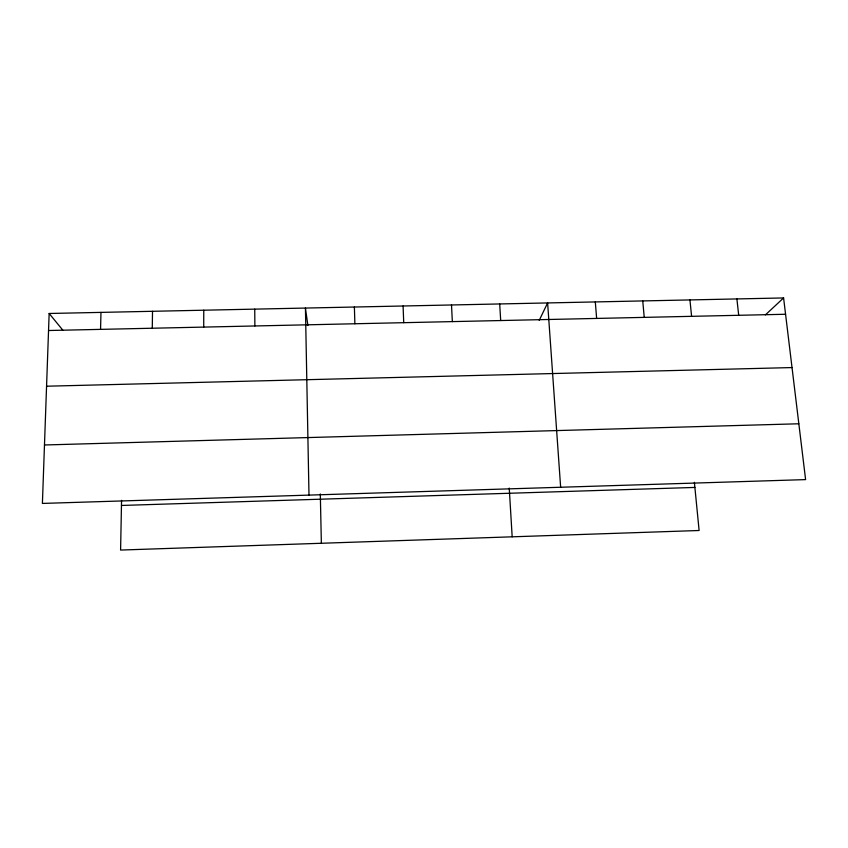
<?xml version="1.0" encoding="UTF-8"?>
<svg xmlns="http://www.w3.org/2000/svg" width="848" height="848" viewBox="0 0 848 848"><rect width="100%" height="100%" fill="white"/><g stroke="black" fill="none" stroke-linecap="round" stroke-linejoin="round"><path stroke-width="1.27" d="M203.721 327.095L203.764 310.22M152.28 328.229L152.513 311.301M121.561 500.309L120.596 550.055L699.112 530.498L694.385 482.311M100.562 329.374L100.976 312.393M49.152 313.484L42.4 503.426L805.6 479.608L783.594 297.945L49.152 313.484L62.773 330.105M539.211 320.385L547.617 302.937L560.645 487.25M765.405 314.884L783.594 297.945M121.465 505.461L694.883 487.43M44.478 444.977L798.837 423.777M46.566 386.211L792.032 367.566M48.548 330.519L785.577 314.258M307.898 325.494L305.439 308.068L308.99 495.105M736.891 298.931L738.703 315.286M689.933 299.927L691.597 316.325M642.742 300.923L644.236 317.375M595.307 301.93L596.642 318.424M499.695 303.955L500.691 320.544M509.245 488.077L512.171 536.816M451.507 304.973L452.344 321.604M403.076 306.001L403.733 322.685M354.379 307.029L354.877 323.756M320.311 493.96L321.36 543.271M254.739 309.138L254.877 325.971"/></g></svg>
